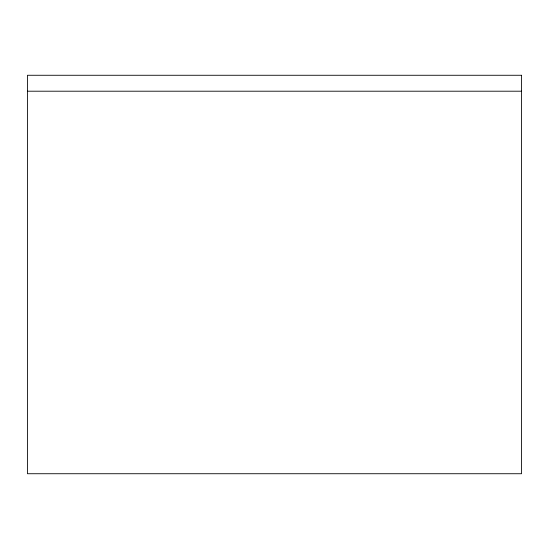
<?xml version="1.0" encoding="UTF-8"?>
<svg xmlns="http://www.w3.org/2000/svg" width="549" height="549" viewBox="0 0 549 549"><rect width="100%" height="100%" fill="white"/><g stroke="black" fill="none" stroke-linecap="round" stroke-linejoin="round"><path stroke-width="0.82" d="M27.45 91.203L521.55 91.203M521.55 75.268L27.45 75.268L27.45 473.732L521.55 473.732L521.55 75.268"/></g></svg>
